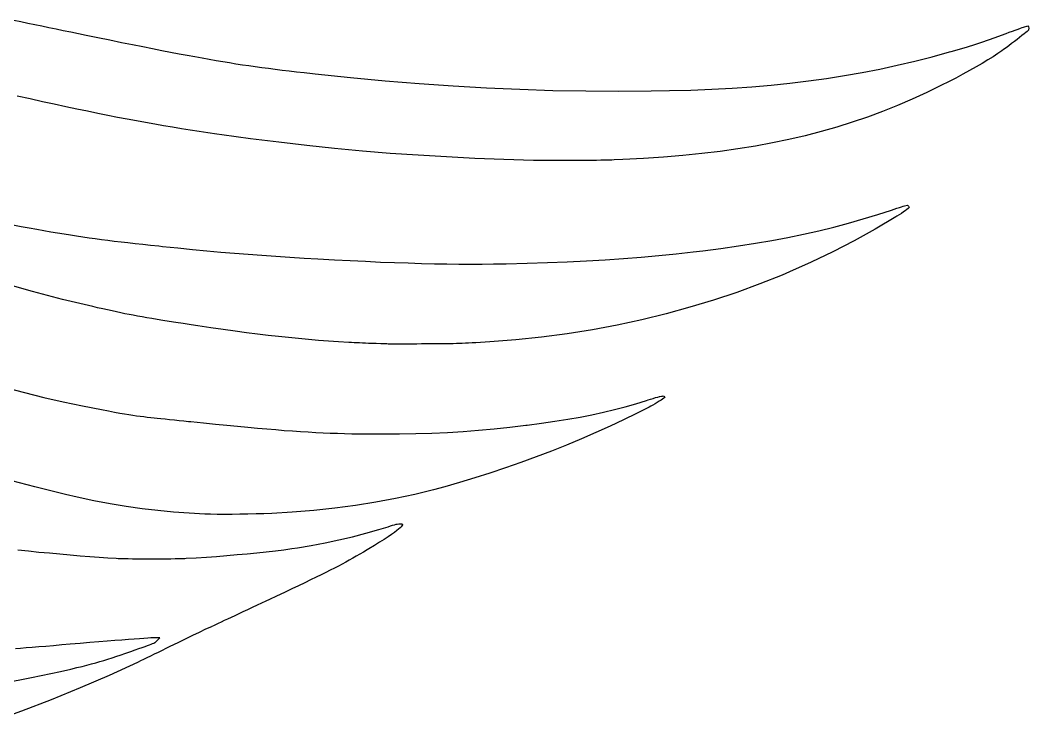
# Model space of a CAD drawing. Extents: x 9 to 342, y 7 to 196.
# Drawn here: x 28.85 to 39.09, y 152.07 to 159.19 of the extents above; entities that cross this region are included whole.
import ezdxf

# ---------------------------------------------------------------- set-up
doc = ezdxf.new("R2010")
doc.units = 0
doc.layers.add('BLACK', color=7, linetype='CONTINUOUS')

msp = doc.modelspace()

# ---------------------------------------------------------------- linework, layer by layer
at = {"layer": 'BLACK', "linetype": 'CONTINUOUS'}
for p, q in [((28.7901, 159.191), (28.8615, 159.176)), ((28.8615, 159.176), (28.9323, 159.161)), ((28.9323, 159.161), (29.0029, 159.147)), ((29.0029, 159.147), (29.0737, 159.132)), ((29.0737, 159.132), (29.145, 159.117)), ((29.145, 159.117), (29.2173, 159.102)), ((29.2173, 159.102), (29.2909, 159.087)), ((38.9545, 159.091), (38.9819, 159.101)), ((38.9819, 159.101), (39.0058, 159.11)), ((39.0058, 159.11), (39.0251, 159.117)), ((39.0251, 159.117), (39.0372, 159.121)), ((39.0372, 159.121), (39.083, 159.135)), ((39.083, 159.135), (39.0874, 159.125)), ((39.0874, 159.125), (39.0917, 159.109)), ((39.0917, 159.109), (39.0891, 159.093)), ((29.2909, 159.087), (29.3664, 159.071)), ((29.3664, 159.071), (29.444, 159.055)), ((29.444, 159.055), (29.5242, 159.039)), ((29.5242, 159.039), (29.6075, 159.022)), ((29.6075, 159.022), (29.6405, 159.015)), ((29.6405, 159.015), (29.7643, 158.99)), ((38.6834, 158.991), (38.7499, 159.015)), ((38.7499, 159.015), (38.816, 159.039)), ((38.816, 159.039), (38.8622, 159.057)), ((38.8622, 159.057), (38.8935, 159.069)), ((38.8935, 159.069), (38.9246, 159.08)), ((38.9246, 159.08), (38.9545, 159.091)), ((38.9984, 159.016), (38.9726, 158.996)), ((39.0222, 159.034), (38.9984, 159.016)), ((39.0433, 159.051), (39.0222, 159.034)), ((39.061, 159.065), (39.0433, 159.051)), ((39.0748, 159.077), (39.061, 159.065)), ((39.0839, 159.085), (39.0748, 159.077)), ((39.0878, 159.09), (39.0839, 159.085)), ((39.0891, 159.093), (39.0878, 159.09)), ((29.7643, 158.99), (29.8814, 158.966)), ((29.8814, 158.966), (29.9922, 158.944)), ((29.9922, 158.944), (30.0971, 158.923)), ((30.0971, 158.923), (30.1965, 158.903)), ((30.1965, 158.903), (30.2908, 158.884)), ((38.3038, 158.873), (38.3896, 158.898)), ((38.3896, 158.898), (38.4693, 158.922)), ((38.4693, 158.922), (38.5442, 158.945)), ((38.5442, 158.945), (38.6151, 158.968)), ((38.6151, 158.968), (38.6834, 158.991)), ((38.8608, 158.911), (38.834, 158.892)), ((38.8887, 158.932), (38.8608, 158.911)), ((38.9171, 158.953), (38.8887, 158.932)), ((38.9452, 158.975), (38.9171, 158.953)), ((38.9726, 158.996), (38.9452, 158.975)), ((30.2908, 158.884), (30.3804, 158.867)), ((30.3804, 158.867), (30.4658, 158.85)), ((30.4658, 158.85), (30.5473, 158.835)), ((30.5473, 158.835), (30.6253, 158.821)), ((30.6253, 158.821), (30.7003, 158.807)), ((30.7003, 158.807), (30.7727, 158.794)), ((30.7727, 158.794), (30.8428, 158.782)), ((37.9331, 158.774), (38.1097, 158.82)), ((38.1097, 158.82), (38.2867, 158.868)), ((38.2867, 158.868), (38.3038, 158.873)), ((38.7283, 158.82), (38.6754, 158.787)), ((38.7757, 158.851), (38.7283, 158.82)), ((38.817, 158.88), (38.7757, 158.851)), ((38.834, 158.892), (38.817, 158.88)), ((30.8428, 158.782), (30.9111, 158.771)), ((30.9111, 158.771), (30.978, 158.76)), ((30.978, 158.76), (31.0439, 158.749)), ((31.0439, 158.749), (31.1092, 158.739)), ((31.1092, 158.739), (31.1744, 158.73)), ((31.1744, 158.73), (31.2397, 158.721)), ((31.2397, 158.721), (31.3057, 158.712)), ((31.3057, 158.712), (31.3727, 158.703)), ((31.3727, 158.703), (31.4412, 158.694)), ((31.4412, 158.694), (31.5115, 158.685)), ((37.4013, 158.66), (37.5795, 158.695)), ((37.5795, 158.695), (37.7566, 158.733)), ((37.7566, 158.733), (37.9331, 158.774)), ((38.5555, 158.716), (38.4898, 158.679)), ((38.6176, 158.752), (38.5555, 158.716)), ((38.6754, 158.787), (38.6176, 158.752)), ((31.5115, 158.685), (31.5841, 158.677)), ((31.5841, 158.677), (31.6594, 158.668)), ((31.6594, 158.668), (31.7377, 158.659)), ((31.7377, 158.659), (31.8196, 158.65)), ((31.8196, 158.65), (31.8478, 158.647)), ((31.8478, 158.647), (32.205, 158.609)), ((32.205, 158.609), (32.557, 158.576)), ((36.855, 158.574), (37.0395, 158.599)), ((37.0395, 158.599), (37.2215, 158.628)), ((37.2215, 158.628), (37.4013, 158.66)), ((38.3497, 158.603), (38.2767, 158.565)), ((38.421, 158.642), (38.3497, 158.603)), ((38.4898, 158.679), (38.421, 158.642)), ((32.557, 158.576), (32.9045, 158.548)), ((32.9045, 158.548), (33.2481, 158.524)), ((33.2481, 158.524), (33.5884, 158.504)), ((33.5884, 158.504), (33.9258, 158.489)), ((33.9258, 158.489), (34.2611, 158.478)), ((35.6624, 158.482), (35.8739, 158.49)), ((35.8739, 158.49), (36.0796, 158.501)), ((36.0796, 158.501), (36.2801, 158.515)), ((36.2801, 158.515), (36.4757, 158.532)), ((36.4757, 158.532), (36.6672, 158.551)), ((36.6672, 158.551), (36.855, 158.574)), ((38.2062, 158.53), (38.0573, 158.457)), ((38.2767, 158.565), (38.2062, 158.53)), ((28.9537, 158.391), (28.8234, 158.42)), ((29.079, 158.363), (28.9537, 158.391)), ((34.2611, 158.478), (34.5947, 158.472)), ((34.5947, 158.472), (34.9274, 158.47)), ((34.9274, 158.47), (35.2595, 158.472)), ((35.2595, 158.472), (35.4446, 158.476)), ((35.4446, 158.476), (35.6624, 158.482)), ((37.9079, 158.389), (37.7578, 158.325)), ((38.0573, 158.457), (37.9079, 158.389)), ((29.1995, 158.337), (29.079, 158.363)), ((29.3157, 158.312), (29.1995, 158.337)), ((29.4278, 158.288), (29.3157, 158.312)), ((29.5362, 158.266), (29.4278, 158.288)), ((37.7578, 158.325), (37.6067, 158.264)), ((29.6413, 158.244), (29.5362, 158.266)), ((29.7432, 158.224), (29.6413, 158.244)), ((29.8425, 158.204), (29.7432, 158.224)), ((29.9394, 158.186), (29.8425, 158.204)), ((30.0342, 158.168), (29.9394, 158.186)), ((37.454, 158.208), (37.2996, 158.155)), ((37.6067, 158.264), (37.454, 158.208)), ((30.1273, 158.151), (30.0342, 158.168)), ((30.2191, 158.135), (30.1273, 158.151)), ((30.3098, 158.119), (30.2191, 158.135)), ((30.3998, 158.104), (30.3098, 158.119)), ((30.4894, 158.089), (30.3998, 158.104)), ((30.579, 158.075), (30.4894, 158.089)), ((37.1431, 158.106), (36.984, 158.06)), ((37.2996, 158.155), (37.1431, 158.106)), ((30.6689, 158.061), (30.579, 158.075)), ((30.7594, 158.048), (30.6689, 158.061)), ((30.8509, 158.034), (30.7594, 158.048)), ((30.9001, 158.027), (30.8509, 158.034)), ((31.1912, 157.987), (30.9001, 158.027)), ((31.4783, 157.951), (31.1912, 157.987)), ((36.6571, 157.98), (36.4885, 157.945)), ((36.8221, 158.018), (36.6571, 157.98)), ((36.984, 158.06), (36.8221, 158.018)), ((31.7627, 157.918), (31.4783, 157.951)), ((32.0453, 157.888), (31.7627, 157.918)), ((32.3273, 157.862), (32.0453, 157.888)), ((36.1393, 157.884), (35.9581, 157.859)), ((36.316, 157.913), (36.1393, 157.884)), ((36.4885, 157.945), (36.316, 157.913)), ((32.6097, 157.839), (32.3273, 157.862)), ((32.8935, 157.819), (32.6097, 157.839)), ((33.1798, 157.802), (32.8935, 157.819)), ((33.4697, 157.788), (33.1798, 157.802)), ((33.7643, 157.777), (33.4697, 157.788)), ((34.0647, 157.768), (33.7643, 157.777)), ((34.8273, 157.77), (34.7904, 157.769)), ((34.8585, 157.771), (34.8273, 157.77)), ((34.8831, 157.772), (34.8585, 157.771)), ((34.971, 157.775), (34.8831, 157.772)), ((35.1803, 157.786), (34.971, 157.775)), ((35.3834, 157.8), (35.1803, 157.786)), ((35.5804, 157.817), (35.3834, 157.8)), ((35.7719, 157.836), (35.5804, 157.817)), ((35.9581, 157.859), (35.7719, 157.836)), ((34.0674, 157.768), (34.0647, 157.768)), ((34.0986, 157.768), (34.0674, 157.768)), ((34.1356, 157.767), (34.0986, 157.768)), ((34.1776, 157.767), (34.1356, 157.767)), ((34.2237, 157.767), (34.1776, 157.767)), ((34.2734, 157.766), (34.2237, 157.767)), ((34.3256, 157.766), (34.2734, 157.766)), ((34.3799, 157.766), (34.3256, 157.766)), ((34.4352, 157.766), (34.3799, 157.766)), ((34.491, 157.767), (34.4352, 157.766)), ((34.5463, 157.767), (34.491, 157.767)), ((34.6005, 157.767), (34.5463, 157.767)), ((34.6528, 157.768), (34.6005, 157.767)), ((34.7024, 157.768), (34.6528, 157.768)), ((34.7485, 157.769), (34.7024, 157.768)), ((34.7904, 157.769), (34.7485, 157.769)), ((37.5594, 157.218), (37.6977, 157.263)), ((37.6977, 157.263), (37.7253, 157.272)), ((37.7253, 157.272), (37.7524, 157.281)), ((37.7524, 157.281), (37.7775, 157.289)), ((37.7775, 157.289), (37.7996, 157.296)), ((37.7996, 157.296), (37.8173, 157.302)), ((37.8173, 157.302), (37.8295, 157.305)), ((37.8295, 157.305), (37.8304, 157.305)), ((37.8304, 157.305), (37.8611, 157.314)), ((37.8542, 157.269), (37.8378, 157.257)), ((37.8669, 157.279), (37.8542, 157.269)), ((37.8611, 157.314), (37.8696, 157.303)), ((37.8752, 157.286), (37.8669, 157.279)), ((37.8696, 157.303), (37.8752, 157.295)), ((37.8752, 157.295), (37.878, 157.29)), ((37.8781, 157.29), (37.8752, 157.286)), ((37.878, 157.29), (37.8781, 157.29)), ((37.2627, 157.131), (37.4115, 157.173)), ((37.4115, 157.173), (37.5594, 157.218)), ((37.7414, 157.193), (37.5327, 157.07)), ((37.7532, 157.201), (37.7414, 157.193)), ((37.7755, 157.215), (37.7532, 157.201)), ((37.7977, 157.229), (37.7755, 157.215)), ((37.8187, 157.244), (37.7977, 157.229)), ((37.8378, 157.257), (37.8187, 157.244)), ((28.7802, 157.112), (28.8644, 157.097)), ((28.8644, 157.097), (28.9446, 157.082)), ((28.9446, 157.082), (29.021, 157.068)), ((29.021, 157.068), (29.0942, 157.055)), ((29.0942, 157.055), (29.1646, 157.043)), ((36.9602, 157.053), (37.1125, 157.091)), ((37.1125, 157.091), (37.2627, 157.131)), ((37.5327, 157.07), (37.3196, 156.952)), ((29.1646, 157.043), (29.2327, 157.032)), ((29.2327, 157.032), (29.2988, 157.021)), ((29.2988, 157.021), (29.3633, 157.011)), ((29.3633, 157.011), (29.4268, 157.001)), ((29.4268, 157.001), (29.4897, 156.992)), ((29.4897, 156.992), (29.5523, 156.983)), ((29.5523, 156.983), (29.6151, 156.974)), ((29.6151, 156.974), (29.6786, 156.966)), ((29.6786, 156.966), (29.7432, 156.958)), ((29.7432, 156.958), (29.8093, 156.949)), ((36.3172, 156.926), (36.4842, 156.955)), ((36.4842, 156.955), (36.6467, 156.986)), ((36.6467, 156.986), (36.8051, 157.018)), ((36.8051, 157.018), (36.9602, 157.053)), ((37.3196, 156.952), (37.1029, 156.839)), ((29.8093, 156.949), (29.8774, 156.941)), ((29.8774, 156.941), (29.9478, 156.933)), ((29.9478, 156.933), (30.0211, 156.925)), ((30.0211, 156.925), (30.0976, 156.917)), ((30.0976, 156.917), (30.1778, 156.908)), ((30.1778, 156.908), (30.2621, 156.899)), ((30.2621, 156.899), (30.2986, 156.895)), ((30.2986, 156.895), (30.4543, 156.879)), ((30.4543, 156.879), (30.6041, 156.864)), ((30.6041, 156.864), (30.7492, 156.85)), ((30.7492, 156.85), (30.8909, 156.837)), ((35.6862, 156.838), (35.7818, 156.85)), ((35.7818, 156.85), (35.9666, 156.873)), ((35.9666, 156.873), (36.1448, 156.899)), ((36.1448, 156.899), (36.3172, 156.926)), ((30.8909, 156.837), (31.0303, 156.825)), ((31.0303, 156.825), (31.1688, 156.814)), ((31.1688, 156.814), (31.3075, 156.804)), ((31.3075, 156.804), (31.4477, 156.794)), ((31.4477, 156.794), (31.5907, 156.784)), ((31.5907, 156.784), (31.7376, 156.775)), ((31.7376, 156.775), (31.8736, 156.768)), ((31.8736, 156.768), (32.0425, 156.758)), ((32.0425, 156.758), (32.2045, 156.75)), ((32.2045, 156.75), (32.3602, 156.743)), ((34.4066, 156.738), (34.6013, 156.747)), ((34.6013, 156.747), (34.7911, 156.758)), ((34.7911, 156.758), (34.9765, 156.771)), ((34.9765, 156.771), (35.1582, 156.785)), ((35.1582, 156.785), (35.3366, 156.801)), ((35.3366, 156.801), (35.5124, 156.819)), ((35.5124, 156.819), (35.6862, 156.838)), ((37.1029, 156.839), (36.8832, 156.734)), ((32.3602, 156.743), (32.51, 156.736)), ((32.51, 156.736), (32.6542, 156.731)), ((32.6542, 156.731), (32.7932, 156.726)), ((32.7932, 156.726), (32.9275, 156.722)), ((32.9275, 156.722), (33.0576, 156.719)), ((33.0576, 156.719), (33.1838, 156.717)), ((33.1838, 156.717), (33.3065, 156.715)), ((33.3065, 156.715), (33.4262, 156.715)), ((33.4262, 156.715), (33.5433, 156.715)), ((33.5433, 156.715), (33.6582, 156.716)), ((33.6582, 156.716), (33.7714, 156.718)), ((33.7714, 156.718), (33.7876, 156.718)), ((33.7876, 156.718), (34.0003, 156.723)), ((34.0003, 156.723), (34.2065, 156.73)), ((34.2065, 156.73), (34.4066, 156.738)), ((36.8832, 156.734), (36.6611, 156.635)), ((36.5893, 156.604), (36.3604, 156.513)), ((36.6611, 156.635), (36.5893, 156.604)), ((28.98, 156.437), (28.6805, 156.522)), ((36.3604, 156.513), (36.128, 156.427)), ((29.2836, 156.357), (28.98, 156.437)), ((29.5913, 156.283), (29.2836, 156.357)), ((35.892, 156.348), (35.6525, 156.276)), ((36.128, 156.427), (35.892, 156.348)), ((29.6393, 156.272), (29.5913, 156.283)), ((29.6914, 156.26), (29.6393, 156.272)), ((29.7404, 156.249), (29.6914, 156.26)), ((29.7868, 156.239), (29.7404, 156.249)), ((29.8312, 156.229), (29.7868, 156.239)), ((35.6525, 156.276), (35.4097, 156.209)), ((29.8743, 156.22), (29.8312, 156.229)), ((29.9167, 156.211), (29.8743, 156.22)), ((29.9589, 156.203), (29.9167, 156.211)), ((30.0016, 156.195), (29.9589, 156.203)), ((30.0454, 156.187), (30.0016, 156.195)), ((30.0909, 156.179), (30.0454, 156.187)), ((30.1387, 156.17), (30.0909, 156.179)), ((30.1895, 156.162), (30.1387, 156.17)), ((30.2438, 156.153), (30.1895, 156.162)), ((30.3023, 156.143), (30.2438, 156.153)), ((30.3655, 156.133), (30.3023, 156.143)), ((30.4341, 156.123), (30.3655, 156.133)), ((35.1635, 156.149), (34.9141, 156.096)), ((35.4097, 156.209), (35.1635, 156.149)), ((30.5087, 156.111), (30.4341, 156.123)), ((30.5899, 156.098), (30.5087, 156.111)), ((30.6569, 156.088), (30.5899, 156.098)), ((30.7888, 156.068), (30.6569, 156.088)), ((30.9146, 156.05), (30.7888, 156.068)), ((31.0349, 156.033), (30.9146, 156.05)), ((31.1505, 156.018), (31.0349, 156.033)), ((34.6614, 156.049), (34.4057, 156.008)), ((34.9141, 156.096), (34.6614, 156.049)), ((31.262, 156.004), (31.1505, 156.018)), ((31.37, 155.99), (31.262, 156.004)), ((31.4753, 155.979), (31.37, 155.99)), ((31.5784, 155.968), (31.4753, 155.979)), ((31.6802, 155.958), (31.5784, 155.968)), ((31.7811, 155.949), (31.6802, 155.958)), ((31.882, 155.94), (31.7811, 155.949)), ((31.9834, 155.933), (31.882, 155.94)), ((32.0861, 155.926), (31.9834, 155.933)), ((33.885, 155.946), (33.6202, 155.925)), ((34.1468, 155.974), (33.885, 155.946)), ((34.4057, 156.008), (34.1468, 155.974)), ((32.1907, 155.92), (32.0861, 155.926)), ((32.2155, 155.919), (32.1907, 155.92)), ((32.2438, 155.917), (32.2155, 155.919)), ((32.2713, 155.916), (32.2438, 155.917)), ((32.2987, 155.914), (32.2713, 155.916)), ((32.3271, 155.913), (32.2987, 155.914)), ((32.3574, 155.912), (32.3271, 155.913)), ((32.3904, 155.91), (32.3574, 155.912)), ((32.4271, 155.909), (32.3904, 155.91)), ((32.4683, 155.907), (32.4271, 155.909)), ((32.515, 155.906), (32.4683, 155.907)), ((32.5681, 155.904), (32.515, 155.906)), ((32.5751, 155.904), (32.5681, 155.904)), ((32.5895, 155.903), (32.5751, 155.904)), ((32.61, 155.903), (32.5895, 155.903)), ((32.6362, 155.903), (32.61, 155.903)), ((32.6674, 155.903), (32.6362, 155.903)), ((32.7031, 155.903), (32.6674, 155.903)), ((32.7426, 155.903), (32.7031, 155.903)), ((32.7853, 155.903), (32.7426, 155.903)), ((32.8307, 155.903), (32.7853, 155.903)), ((32.8782, 155.903), (32.8307, 155.903)), ((32.9272, 155.904), (32.8782, 155.903)), ((32.9418, 155.904), (32.9272, 155.904)), ((33.0008, 155.904), (32.9418, 155.904)), ((33.0535, 155.904), (33.0008, 155.904)), ((33.1007, 155.904), (33.0535, 155.904)), ((33.1431, 155.905), (33.1007, 155.904)), ((33.1816, 155.905), (33.1431, 155.905)), ((33.2168, 155.906), (33.1816, 155.905)), ((33.2496, 155.906), (33.2168, 155.906)), ((33.2808, 155.907), (33.2496, 155.906)), ((33.3112, 155.908), (33.2808, 155.907)), ((33.3415, 155.909), (33.3112, 155.908)), ((33.3725, 155.911), (33.3415, 155.909)), ((33.405, 155.912), (33.3725, 155.911)), ((33.4398, 155.914), (33.405, 155.912)), ((33.4777, 155.916), (33.4398, 155.914)), ((33.6202, 155.925), (33.4777, 155.916)), ((28.7011, 155.462), (28.899, 155.41)), ((28.899, 155.41), (29.0953, 155.361)), ((29.0953, 155.361), (29.2905, 155.316)), ((29.2905, 155.316), (29.485, 155.275)), ((35.1037, 155.297), (35.2096, 155.33)), ((35.2096, 155.33), (35.2277, 155.336)), ((35.2277, 155.336), (35.2532, 155.344)), ((35.2532, 155.344), (35.2792, 155.352)), ((35.2792, 155.352), (35.3039, 155.359)), ((35.3039, 155.359), (35.3255, 155.365)), ((35.3393, 155.322), (35.3187, 155.309)), ((35.3255, 155.365), (35.3423, 155.369)), ((35.3583, 155.334), (35.3393, 155.322)), ((35.3423, 155.369), (35.3452, 155.37)), ((35.3452, 155.37), (35.3624, 155.373)), ((35.3747, 155.344), (35.3583, 155.334)), ((35.3624, 155.373), (35.374, 155.375)), ((35.374, 155.375), (35.3814, 155.376)), ((35.3876, 155.353), (35.3747, 155.344)), ((35.3814, 155.376), (35.3861, 155.375)), ((35.3861, 155.375), (35.3897, 155.373)), ((35.396, 155.359), (35.3876, 155.353)), ((35.3897, 155.373), (35.3917, 155.371)), ((35.3917, 155.371), (35.3971, 155.365)), ((35.399, 155.362), (35.396, 155.359)), ((35.3971, 155.365), (35.399, 155.362)), ((29.485, 155.275), (29.6791, 155.237)), ((29.6791, 155.237), (29.7499, 155.224)), ((29.7499, 155.224), (29.8099, 155.213)), ((29.8099, 155.213), (29.8636, 155.203)), ((34.6571, 155.186), (34.7734, 155.211)), ((34.7734, 155.211), (34.8862, 155.238)), ((34.8862, 155.238), (34.9961, 155.267)), ((34.9961, 155.267), (35.1037, 155.297)), ((35.2368, 155.262), (35.1111, 155.198)), ((35.2384, 155.263), (35.2368, 155.262)), ((35.2563, 155.273), (35.2384, 155.263)), ((35.2762, 155.284), (35.2563, 155.273)), ((35.2974, 155.297), (35.2762, 155.284)), ((35.3187, 155.309), (35.2974, 155.297)), ((29.8636, 155.203), (29.912, 155.195)), ((29.912, 155.195), (29.9561, 155.188)), ((29.9561, 155.188), (29.9968, 155.181)), ((29.9968, 155.181), (30.0349, 155.175)), ((30.0349, 155.175), (30.0714, 155.17)), ((30.0714, 155.17), (30.1073, 155.166)), ((30.1073, 155.166), (30.1434, 155.161)), ((30.1434, 155.161), (30.1808, 155.157)), ((30.1808, 155.157), (30.2125, 155.154)), ((30.2125, 155.154), (30.2444, 155.151)), ((30.2444, 155.151), (30.2822, 155.147)), ((30.2822, 155.147), (30.3247, 155.143)), ((30.3247, 155.143), (30.3706, 155.138)), ((30.3706, 155.138), (30.4187, 155.133)), ((30.4187, 155.133), (30.4676, 155.128)), ((30.4676, 155.128), (30.5161, 155.123)), ((30.5161, 155.123), (30.5629, 155.118)), ((30.5629, 155.118), (30.5848, 155.116)), ((30.5848, 155.116), (30.7134, 155.103)), ((34.1441, 155.099), (34.2807, 155.119)), ((34.2807, 155.119), (34.4114, 155.14)), ((34.4114, 155.14), (34.5366, 155.162)), ((34.5366, 155.162), (34.6571, 155.186)), ((34.9789, 155.133), (34.841, 155.068)), ((35.1111, 155.198), (34.9789, 155.133)), ((30.7134, 155.103), (30.8352, 155.09)), ((30.8352, 155.09), (30.9507, 155.079)), ((30.9507, 155.079), (31.0602, 155.068)), ((31.0602, 155.068), (31.1643, 155.059)), ((31.1643, 155.059), (31.2634, 155.05)), ((31.2634, 155.05), (31.3579, 155.041)), ((31.3579, 155.041), (31.4482, 155.034)), ((31.4482, 155.034), (31.5348, 155.027)), ((31.5348, 155.027), (31.6182, 155.021)), ((31.6182, 155.021), (31.6987, 155.015)), ((31.6987, 155.015), (31.7768, 155.011)), ((31.7768, 155.011), (31.853, 155.006)), ((31.853, 155.006), (31.9277, 155.003)), ((33.0334, 154.999), (33.1926, 155.006)), ((33.1926, 155.006), (33.3499, 155.016)), ((33.3499, 155.016), (33.5065, 155.028)), ((33.5065, 155.028), (33.6639, 155.042)), ((33.6639, 155.042), (33.8232, 155.059)), ((33.8232, 155.059), (33.9857, 155.078)), ((33.9857, 155.078), (34.0009, 155.08)), ((34.0009, 155.08), (34.1441, 155.099)), ((34.841, 155.068), (34.6981, 155.004)), ((31.9277, 155.003), (32.0014, 155)), ((32.0014, 155), (32.0744, 154.997)), ((32.0744, 154.997), (32.1472, 154.995)), ((32.1472, 154.995), (32.2203, 154.993)), ((32.2203, 154.993), (32.294, 154.992)), ((32.294, 154.992), (32.369, 154.991)), ((32.369, 154.991), (32.4455, 154.99)), ((32.4455, 154.99), (32.524, 154.99)), ((32.524, 154.99), (32.5316, 154.99)), ((32.5316, 154.99), (32.7042, 154.991)), ((32.7042, 154.991), (32.871, 154.994)), ((32.871, 154.994), (33.0334, 154.999)), ((34.5509, 154.941), (34.4003, 154.878)), ((34.6981, 155.004), (34.5509, 154.941)), ((34.2471, 154.817), (34.0918, 154.758)), ((34.4003, 154.878), (34.2471, 154.817)), ((33.9355, 154.701), (33.7787, 154.646)), ((34.0918, 154.758), (33.9355, 154.701)), ((33.7787, 154.646), (33.6223, 154.593)), ((29.0021, 154.452), (28.691, 154.534)), ((33.3136, 154.497), (33.1629, 154.454)), ((33.467, 154.544), (33.3136, 154.497)), ((33.6223, 154.593), (33.467, 154.544)), ((29.3124, 154.376), (29.0021, 154.452)), ((33.0493, 154.424), (32.8592, 154.377)), ((33.1629, 154.454), (33.0493, 154.424)), ((29.4313, 154.349), (29.3124, 154.376)), ((29.6014, 154.313), (29.4313, 154.349)), ((29.7674, 154.282), (29.6014, 154.313)), ((32.4632, 154.298), (32.2577, 154.265)), ((32.6637, 154.335), (32.4632, 154.298)), ((32.8592, 154.377), (32.6637, 154.335)), ((29.9302, 154.255), (29.7674, 154.282)), ((30.0908, 154.231), (29.9302, 154.255)), ((30.25, 154.212), (30.0908, 154.231)), ((30.4088, 154.197), (30.25, 154.212)), ((30.5681, 154.185), (30.4088, 154.197)), ((31.6146, 154.197), (31.4069, 154.184)), ((31.8332, 154.215), (31.6146, 154.197)), ((32.0477, 154.237), (31.8332, 154.215)), ((32.2577, 154.265), (32.0477, 154.237)), ((30.7288, 154.177), (30.5681, 154.185)), ((30.7839, 154.176), (30.7288, 154.177)), ((30.8527, 154.174), (30.7839, 154.176)), ((30.9264, 154.174), (30.8527, 154.174)), ((31.0039, 154.174), (30.9264, 154.174)), ((31.0841, 154.175), (31.0039, 154.174)), ((31.1657, 154.176), (31.0841, 154.175)), ((31.2475, 154.178), (31.1657, 154.176)), ((31.3283, 154.181), (31.2475, 154.178)), ((31.4069, 154.184), (31.3283, 154.181)), ((32.2273, 153.947), (32.3629, 153.982)), ((32.3629, 153.982), (32.4941, 154.02)), ((32.4941, 154.02), (32.5884, 154.049)), ((32.5884, 154.049), (32.6113, 154.056)), ((32.6113, 154.056), (32.6336, 154.063)), ((32.6521, 153.99), (32.6229, 153.97)), ((32.6336, 154.063), (32.6538, 154.069)), ((32.6761, 154.009), (32.6521, 153.99)), ((32.6538, 154.069), (32.6702, 154.073)), ((32.6702, 154.073), (32.6806, 154.075)), ((32.6952, 154.025), (32.6761, 154.009)), ((32.6806, 154.075), (32.6957, 154.077)), ((32.7097, 154.038), (32.6952, 154.025)), ((32.6957, 154.077), (32.7107, 154.077)), ((32.7193, 154.049), (32.7097, 154.038)), ((32.7107, 154.077), (32.7238, 154.077)), ((32.7288, 154.059), (32.7193, 154.049)), ((32.7238, 154.077), (32.7333, 154.075)), ((32.7352, 154.067), (32.7288, 154.059)), ((32.7333, 154.075), (32.7375, 154.072)), ((32.7376, 154.071), (32.7352, 154.067)), ((32.7375, 154.072), (32.7376, 154.071)), ((31.8082, 153.858), (31.9484, 153.884)), ((31.9484, 153.884), (32.0886, 153.914)), ((32.0886, 153.914), (32.2273, 153.947)), ((32.5023, 153.891), (32.4504, 153.859)), ((32.5482, 153.92), (32.5023, 153.891)), ((32.5883, 153.946), (32.5482, 153.92)), ((32.6229, 153.97), (32.5883, 153.946)), ((28.8311, 153.814), (28.9367, 153.803)), ((28.9367, 153.803), (29.0435, 153.792)), ((29.0435, 153.792), (29.1504, 153.782)), ((29.1504, 153.782), (29.2566, 153.772)), ((31.1567, 153.774), (31.256, 153.784)), ((31.256, 153.784), (31.352, 153.794)), ((31.352, 153.794), (31.4439, 153.805)), ((31.4439, 153.805), (31.5308, 153.815)), ((31.5308, 153.815), (31.6119, 153.826)), ((31.6119, 153.826), (31.6694, 153.835)), ((31.6694, 153.835), (31.8082, 153.858)), ((32.3373, 153.791), (32.3009, 153.77)), ((32.3748, 153.813), (32.3373, 153.791)), ((32.3924, 153.824), (32.3748, 153.813)), ((32.4504, 153.859), (32.3924, 153.824)), ((29.2566, 153.772), (29.3612, 153.763)), ((29.3612, 153.763), (29.4632, 153.754)), ((29.4632, 153.754), (29.5618, 153.746)), ((29.5618, 153.746), (29.6559, 153.739)), ((29.6559, 153.739), (29.7446, 153.733)), ((29.7446, 153.733), (29.8271, 153.728)), ((29.8271, 153.728), (29.8283, 153.728)), ((29.8283, 153.728), (29.8499, 153.727)), ((29.8499, 153.727), (29.878, 153.726)), ((29.878, 153.726), (29.9118, 153.725)), ((29.9118, 153.725), (29.9504, 153.725)), ((29.9504, 153.725), (29.9931, 153.724)), ((29.9931, 153.724), (30.039, 153.724)), ((30.039, 153.724), (30.0873, 153.723)), ((30.0873, 153.723), (30.1372, 153.723)), ((30.1372, 153.723), (30.1879, 153.723)), ((30.1879, 153.723), (30.2387, 153.723)), ((30.2387, 153.723), (30.2885, 153.723)), ((30.2885, 153.723), (30.3368, 153.724)), ((30.3368, 153.724), (30.3826, 153.724)), ((30.3826, 153.724), (30.4251, 153.725)), ((30.4251, 153.725), (30.4636, 153.725)), ((30.4636, 153.725), (30.4972, 153.726)), ((30.4972, 153.726), (30.5251, 153.727)), ((30.5251, 153.727), (30.5392, 153.728)), ((30.5392, 153.728), (30.6405, 153.734)), ((30.6405, 153.734), (30.7435, 153.74)), ((30.7435, 153.74), (30.8475, 153.748)), ((30.8475, 153.748), (30.9516, 153.756)), ((30.9516, 153.756), (31.0549, 153.765)), ((31.0549, 153.765), (31.1567, 153.774)), ((32.1583, 153.689), (32.1214, 153.669)), ((32.1944, 153.709), (32.1583, 153.689)), ((32.2299, 153.729), (32.1944, 153.709)), ((32.2652, 153.749), (32.2299, 153.729)), ((32.3009, 153.77), (32.2652, 153.749)), ((31.9559, 153.584), (31.9081, 153.56)), ((32.0008, 153.606), (31.9559, 153.584)), ((32.043, 153.628), (32.0008, 153.606)), ((32.0831, 153.649), (32.043, 153.628)), ((32.1214, 153.669), (32.0831, 153.649)), ((31.7424, 153.48), (31.6784, 153.449)), ((31.8017, 153.508), (31.7424, 153.48)), ((31.8568, 153.535), (31.8017, 153.508)), ((31.9081, 153.56), (31.8568, 153.535)), ((31.5349, 153.381), (31.4544, 153.344)), ((31.6094, 153.417), (31.5349, 153.381)), ((31.6784, 153.449), (31.6094, 153.417)), ((31.3042, 153.273), (31.2577, 153.252)), ((31.3472, 153.293), (31.3042, 153.273)), ((31.385, 153.311), (31.3472, 153.293)), ((31.4544, 153.344), (31.385, 153.311)), ((31.1124, 153.183), (31.0671, 153.162)), ((31.1603, 153.206), (31.1124, 153.183)), ((31.2093, 153.229), (31.1603, 153.206)), ((31.2577, 153.252), (31.2093, 153.229)), ((30.8626, 153.066), (30.8369, 153.054)), ((30.8921, 153.08), (30.8626, 153.066)), ((30.9245, 153.095), (30.8921, 153.08)), ((30.9591, 153.111), (30.9245, 153.095)), ((30.995, 153.128), (30.9591, 153.111)), ((31.0314, 153.145), (30.995, 153.128)), ((31.0671, 153.162), (31.0314, 153.145)), ((30.6718, 152.976), (30.6027, 152.943)), ((30.7359, 153.007), (30.6718, 152.976)), ((30.7944, 153.034), (30.7359, 153.007)), ((30.8001, 153.037), (30.7944, 153.034)), ((30.8158, 153.044), (30.8001, 153.037)), ((30.8369, 153.054), (30.8158, 153.044)), ((29.4628, 152.863), (29.3594, 152.855)), ((29.5601, 152.872), (29.4628, 152.863)), ((29.6513, 152.879), (29.5601, 152.872)), ((29.7363, 152.886), (29.6513, 152.879)), ((29.8149, 152.892), (29.7363, 152.886)), ((29.8871, 152.898), (29.8149, 152.892)), ((29.9528, 152.903), (29.8871, 152.898)), ((30.0119, 152.908), (29.9528, 152.903)), ((30.0643, 152.912), (30.0119, 152.908)), ((30.11, 152.915), (30.0643, 152.912)), ((30.1489, 152.918), (30.11, 152.915)), ((30.1808, 152.92), (30.1489, 152.918)), ((30.1665, 152.85), (30.1837, 152.857)), ((30.2057, 152.921), (30.1808, 152.92)), ((30.1837, 152.857), (30.1978, 152.863)), ((30.1978, 152.863), (30.2094, 152.868)), ((30.2236, 152.922), (30.2057, 152.921)), ((30.2094, 152.868), (30.2189, 152.873)), ((30.2189, 152.873), (30.2266, 152.878)), ((30.2342, 152.922), (30.2236, 152.922)), ((30.2266, 152.878), (30.233, 152.882)), ((30.233, 152.882), (30.2385, 152.887)), ((30.2712, 152.921), (30.2342, 152.922)), ((30.2385, 152.887), (30.2436, 152.892)), ((30.2436, 152.892), (30.2487, 152.897)), ((30.2487, 152.897), (30.2519, 152.901)), ((30.2519, 152.901), (30.2712, 152.921)), ((30.4531, 152.871), (30.374, 152.832)), ((30.5296, 152.908), (30.4531, 152.871)), ((30.6027, 152.943), (30.5296, 152.908)), ((28.8582, 152.814), (28.8054, 152.81)), ((28.915, 152.818), (28.8582, 152.814)), ((28.9763, 152.823), (28.915, 152.818)), ((29.0427, 152.828), (28.9763, 152.823)), ((29.1147, 152.834), (29.0427, 152.828)), ((29.1929, 152.841), (29.1147, 152.834)), ((29.2778, 152.848), (29.1929, 152.841)), ((29.3594, 152.855), (29.2778, 152.848)), ((29.8684, 152.746), (29.9253, 152.765)), ((29.9253, 152.765), (29.9757, 152.782)), ((29.9757, 152.782), (30.02, 152.798)), ((30.02, 152.798), (30.0588, 152.811)), ((30.0588, 152.811), (30.0924, 152.823)), ((30.0924, 152.823), (30.1213, 152.833)), ((30.1213, 152.833), (30.1458, 152.842)), ((30.1458, 152.842), (30.1665, 152.85)), ((30.215, 152.754), (30.1759, 152.735)), ((30.2549, 152.773), (30.215, 152.754)), ((30.2947, 152.793), (30.2549, 152.773)), ((30.3332, 152.812), (30.2947, 152.793)), ((30.374, 152.832), (30.3332, 152.812)), ((29.5318, 152.644), (29.5775, 152.656)), ((29.5775, 152.656), (29.6206, 152.667)), ((29.6206, 152.667), (29.662, 152.679)), ((29.662, 152.679), (29.7029, 152.691)), ((29.7029, 152.691), (29.7443, 152.704)), ((29.7443, 152.704), (29.7875, 152.718)), ((30.0434, 152.671), (29.7556, 152.538)), ((29.7875, 152.718), (29.8334, 152.734)), ((29.8334, 152.734), (29.8684, 152.746)), ((30.05, 152.674), (30.0434, 152.671)), ((30.0749, 152.686), (30.05, 152.674)), ((30.1048, 152.7), (30.0749, 152.686)), ((30.1389, 152.716), (30.1048, 152.7)), ((30.1759, 152.735), (30.1389, 152.716)), ((28.9685, 152.517), (29.2612, 152.58)), ((29.2612, 152.58), (29.3671, 152.604)), ((29.3671, 152.604), (29.4277, 152.618)), ((29.4277, 152.618), (29.4822, 152.631)), ((29.4822, 152.631), (29.5318, 152.644)), ((28.6773, 152.461), (28.9685, 152.517)), ((29.7556, 152.538), (29.4634, 152.412)), ((29.4634, 152.412), (29.1669, 152.291)), ((29.1669, 152.291), (28.8659, 152.177)), ((28.8659, 152.177), (28.5606, 152.068))]:
    msp.add_line(p, q, dxfattribs=at)

doc.saveas('drawing.dxf')
